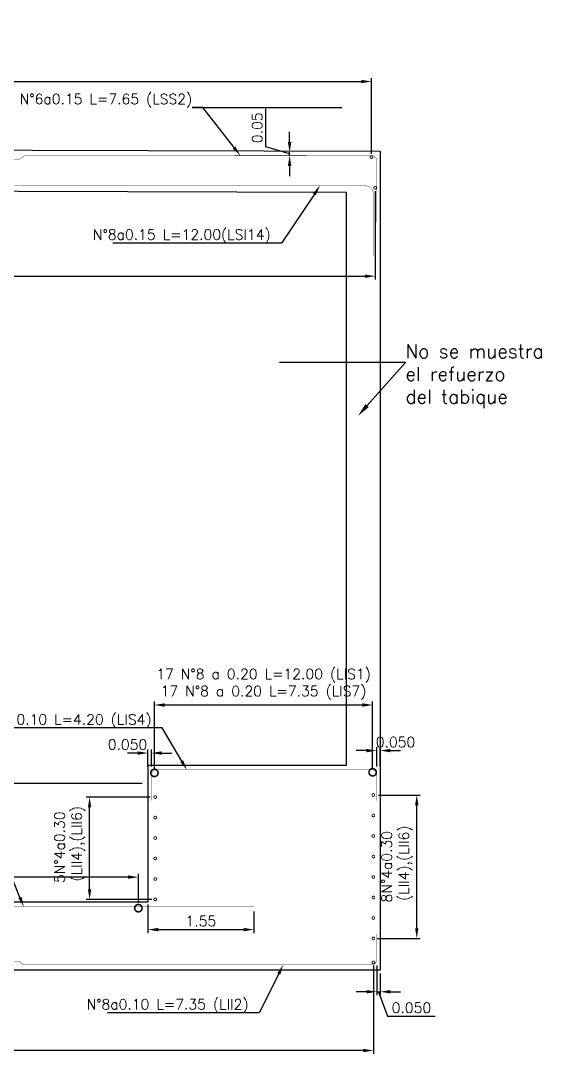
# Model space of a CAD drawing. Header units: metres. Extents: x 1080594 to 1081411, y 976871 to 977162.
# Drawn here: x 1081069.48 to 1081077.1, y 977090.75 to 977106.01 of the extents above; entities that cross this region are included whole.
import ezdxf
from ezdxf import colors
from ezdxf.entities.mleader import LeaderData, LeaderLine
from ezdxf.math import Vec2, Vec3

# ---------------------------------------------------------------- set-up
doc = ezdxf.new("R2010")
doc.units = ezdxf.units.M
doc.header["$LTSCALE"] = 25.4
doc.linetypes.add('DASHDOT', pattern=[1, 0.5, -0.25, 0, -0.25])
for name, color, linetype in [('CONTRAPESO', 3, 'Continuous'), ('DIMCONTRAPESO', 1, 'Continuous'), ('EJE-D', 11, 'DASHDOT'), ('REF', 6, 'Continuous')]:
    doc.layers.add(name, color=color, linetype=linetype)
doc.layers.add('COTA', color=1, linetype='Continuous', lineweight=30)
doc.layers.add('COTACIM', color=20, linetype='Continuous', lineweight=5)
doc.styles.add('romans', font='romans.shx')
doc.dimstyles.new('Copy 75', dxfattribs={"dimtxt": 0.15, "dimasz": 0.15, "dimexe": 0.05, "dimexo": 0.05, "dimgap": 0.05, "dimtad": 1, "dimzin": 0, "dimdsep": 46, "dimtxsty": 'romans', "dimcen": 0.002, "dimclrd": 1, "dimclre": 1, "dimclrt": 3, "dimadec": 4, "dimazin": 0, "dimtfac": 1, "dimtofl": 0, "dimtmove": 1, "dimatfit": 3, "dimfxl": 1, "dimtolj": 1, "dimtzin": 0, "dimarcsym": 1})

# ---------------------------------------------------------------- blocks, each defined once
blk = doc.blocks.new('*D553')
at = {"layer": 'COTA', "color": 1, "lineweight": -2, "transparency": 16777216}
for p, q in [((1081057.819485011, 977103.5188537508), (1081057.819485011, 977102.2229487308)), ((1081074.673688892, 977103.5188537508), (1081074.673688892, 977102.2229487308)), ((1081057.969485011, 977102.2729487309), (1081074.523688892, 977102.2729487309))]:
    blk.add_line(p, q, dxfattribs=at)
at = {"layer": 'COTA', "color": 1, "transparency": 16777216}
for points in [[(1081057.969485011, 977102.2979487309), (1081057.969485011, 977102.2479487308), (1081057.819485011, 977102.2729487309)], [(1081074.523688892, 977102.2979487309), (1081074.523688892, 977102.2479487308), (1081074.673688892, 977102.2729487309)]]:
    blk.add_solid(points, dxfattribs=at)
at = {"layer": 'Defpoints', "color": 0, "transparency": 16777216}
for p in [(1081057.819485011, 977103.5688537508), (1081074.673688892, 977103.5688537508), (1081074.673688892, 977102.2729487309)]:
    blk.add_point(p, dxfattribs=at)
at = {"layer": 'COTA', "color": 3, "transparency": 16777216, "insert": (1081066.246586951, 977102.2325061305), "char_height": 0.15, "attachment_point": 5, "style": 'romans'}
blk.add_mtext('\\A1; N°8 a 0.15 L=12.00 (LSI14)\\P N°8 a 0.15 L=8.25 (LSI15)', dxfattribs=at)
blk = doc.blocks.new('*D554')
at = {"layer": 'COTA', "color": 1, "lineweight": -2, "transparency": 16777216}
for p, q in [((1081057.819485011, 977104.0675122284), (1081057.819485011, 977105.1744543874)), ((1081074.619390535, 977104.0675122284), (1081074.619390535, 977105.1744543874)), ((1081057.969485011, 977105.1244543873), (1081074.469390535, 977105.1244543873))]:
    blk.add_line(p, q, dxfattribs=at)
at = {"layer": 'COTA', "color": 1, "transparency": 16777216}
for points in [[(1081057.969485011, 977105.1494543874), (1081057.969485011, 977105.0994543873), (1081057.819485011, 977105.1244543873)], [(1081074.469390535, 977105.1494543874), (1081074.469390535, 977105.0994543873), (1081074.619390535, 977105.1244543873)]]:
    blk.add_solid(points, dxfattribs=at)
at = {"layer": 'Defpoints', "color": 0, "transparency": 16777216}
for p in [(1081074.619390535, 977105.1244543873), (1081057.819485011, 977104.0175122283), (1081074.619390535, 977104.0175122283)]:
    blk.add_point(p, dxfattribs=at)
at = {"layer": 'COTA', "color": 3, "transparency": 16777216, "insert": (1081066.219437773, 977105.2887401016), "char_height": 0.15, "attachment_point": 5, "style": 'romans'}
blk.add_mtext('\\A1;114 N°6 a 0.15 L=8.00 (LSS9)', dxfattribs=at)
blk = doc.blocks.new('*D555')
at = {"layer": 'Defpoints', "color": 0, "transparency": 16777216}
for p in [(1081073.420476671, 977104.0884469848), (1081073.420476671, 977104.0884469848), (1081073.420476671, 977104.0383043715)]:
    blk.add_point(p, dxfattribs=at)
at = {"layer": 'DIMCONTRAPESO', "color": 1, "lineweight": -2, "transparency": 16777216}
for p, q in [((1081073.070476671, 977104.1683756781), (1081073.070476671, 977104.7255185352)), ((1081073.420476671, 977104.2384469848), (1081073.420476671, 977104.3884469848)), ((1081073.420476671, 977104.0633756781), (1081073.070476671, 977104.1683756781)), ((1081073.420476671, 977104.0383043715), (1081073.420476671, 977104.0884469848)), ((1081073.420476671, 977103.8883043715), (1081073.420476671, 977103.7383043715))]:
    blk.add_line(p, q, dxfattribs=at)
at = {"layer": 'DIMCONTRAPESO', "color": 1, "transparency": 16777216}
for points in [[(1081073.395476671, 977104.2384469848), (1081073.445476671, 977104.2384469848), (1081073.420476671, 977104.0884469848)], [(1081073.395476671, 977103.8883043715), (1081073.445476671, 977103.8883043715), (1081073.420476671, 977104.0383043715)]]:
    blk.add_solid(points, dxfattribs=at)
at = {"layer": 'DIMCONTRAPESO', "color": 3, "transparency": 16777216, "insert": (1081072.945476671, 977104.4469471069), "char_height": 0.15, "attachment_point": 5, "rotation": 90, "style": 'romans'}
blk.add_mtext('\\A1;0.05', dxfattribs=at)
blk = doc.blocks.new('*U527')
at = {"layer": 'REF', "ltscale": 0.1, "const_width": 0.04}
blk.add_lwpolyline([(-0.00634999992325902, 0, 1), (0.00634999992325902, 0, 1)], format="xyb", close=True, dxfattribs=at)
blk = doc.blocks.new('*U528')
at = {"layer": 'DIMCONTRAPESO', "color": 0, "linetype": 'ByBlock', "lineweight": -2, "transparency": 16777216}
for p in [(1.285879139104721e-16, 2.1), (16.8, 2.1), (1.102182119232618e-16, 1.8), (16.8, 1.8), (9.184850993605148e-17, 1.5), (16.8, 1.5), (7.347880794884119e-17, 1.2), (16.8, 1.2), (5.510910596163089e-17, 0.8999999999999999), (16.8, 0.8999999999999999), (3.673940397442059e-17, 0.6), (16.8, 0.6), (1.83697019872103e-17, 0.3), (16.8, 0.3), (0, 0), (16.8, 0)]:
    blk.add_blockref('*U527', p, dxfattribs=at)
blk = doc.blocks.new('*D545')
at = {"layer": 'Defpoints', "color": 0, "transparency": 16777216}
for p in [(1081074.671586951, 977094.6724243994), (1081075.282442586, 977094.6724243994), (1081074.646586951, 977092.5724243994)]:
    blk.add_point(p, dxfattribs=at)
at = {"layer": 'DIMCONTRAPESO', "color": 1, "lineweight": -2, "transparency": 16777216}
for p, q in [((1081074.721586951, 977094.6724243994), (1081075.332442586, 977094.6724243994)), ((1081075.282442586, 977092.7224243995), (1081075.282442586, 977094.5224243994)), ((1081074.696586951, 977092.5724243994), (1081075.332442586, 977092.5724243994))]:
    blk.add_line(p, q, dxfattribs=at)
at = {"layer": 'DIMCONTRAPESO', "color": 1, "transparency": 16777216}
for points in [[(1081075.257442586, 977094.5224243994), (1081075.307442585, 977094.5224243994), (1081075.282442586, 977094.6724243994)], [(1081075.257442586, 977092.7224243995), (1081075.307442585, 977092.7224243995), (1081075.282442586, 977092.5724243994)]]:
    blk.add_solid(points, dxfattribs=at)
at = {"layer": 'DIMCONTRAPESO', "color": 3, "transparency": 16777216, "insert": (1081074.993156871, 977093.6224243994), "char_height": 0.15, "attachment_point": 5, "rotation": 90, "style": 'romans'}
blk.add_mtext('\\A1;8N°4a0.30\\P (LII4),(LII6)', dxfattribs=at)
blk = doc.blocks.new('*D547')
at = {"layer": 'COTA', "color": 1, "lineweight": -2, "transparency": 16777216}
for p, q in [((1081057.856594295, 977092.1781258069), (1081057.856594295, 977090.8802639022)), ((1081074.648331146, 977092.1781256582), (1081074.648331146, 977090.8802639022)), ((1081074.498331146, 977090.9302639023), (1081058.006594295, 977090.9302639023))]:
    blk.add_line(p, q, dxfattribs=at)
at = {"layer": 'COTA', "color": 1, "transparency": 16777216}
for points in [[(1081058.006594295, 977090.9552639023), (1081058.006594295, 977090.9052639023), (1081057.856594295, 977090.9302639023)], [(1081074.498331146, 977090.9552639023), (1081074.498331146, 977090.9052639023), (1081074.648331146, 977090.9302639023)]]:
    blk.add_solid(points, dxfattribs=at)
at = {"layer": 'Defpoints', "color": 0, "transparency": 16777216}
for p in [(1081057.856594295, 977092.2281258069), (1081074.648331146, 977092.2281256582), (1081057.856594295, 977090.9302639023)]:
    blk.add_point(p, dxfattribs=at)
at = {"layer": 'COTA', "color": 3, "transparency": 16777216, "insert": (1081066.25246272, 977091.0945496166), "char_height": 0.15, "attachment_point": 5, "style": 'romans'}
blk.add_mtext('\\A1;169 N°8a0.10 (LI1),(LI3)', dxfattribs=at)
blk = doc.blocks.new('*D549')
at = {"layer": 'Defpoints', "color": 0, "transparency": 16777216}
for p in [(1081074.696493615, 977092.2265320155), (1081074.746493615, 977092.108439288), (1081074.746493615, 977091.7917147544)]:
    blk.add_point(p, dxfattribs=at)
at = {"layer": 'EJE-D', "color": 1, "lineweight": -2, "transparency": 16777216}
for p, q in [((1081074.696493615, 977092.1765320154), (1081074.696493615, 977091.7417147544)), ((1081074.746493615, 977092.0584392879), (1081074.746493615, 977091.7417147544)), ((1081074.546493615, 977091.7917147544), (1081074.396493615, 977091.7917147544)), ((1081074.696493615, 977091.7917147544), (1081074.746493615, 977091.7917147544)), ((1081074.721493615, 977091.7917147544), (1081074.853847678, 977091.4318137538)), ((1081074.896493615, 977091.7917147544), (1081075.046493615, 977091.7917147544)), ((1081074.853847678, 977091.4318137538), (1081075.553847678, 977091.4318137538))]:
    blk.add_line(p, q, dxfattribs=at)
at = {"layer": 'EJE-D', "color": 1, "transparency": 16777216}
for points in [[(1081074.546493615, 977091.8167147544), (1081074.546493615, 977091.7667147544), (1081074.696493615, 977091.7917147544)], [(1081074.896493615, 977091.8167147544), (1081074.896493615, 977091.7667147544), (1081074.746493615, 977091.7917147544)]]:
    blk.add_solid(points, dxfattribs=at)
at = {"layer": 'EJE-D', "color": 3, "transparency": 16777216, "insert": (1081075.203847678, 977091.5568137538), "char_height": 0.15, "attachment_point": 5, "style": 'romans'}
blk.add_mtext('\\A1;0.050', dxfattribs=at)
blk = doc.blocks.new('*D544')
at = {"layer": 'Defpoints', "color": 0, "transparency": 16777216}
for p in [(1081071.345702622, 977093.1183523047), (1081072.895482377, 977093.0186868077), (1081072.895482377, 977092.7019861124)]:
    blk.add_point(p, dxfattribs=at)
at = {"layer": 'EJE-D', "color": 1, "lineweight": -2, "transparency": 16777216}
for p, q in [((1081071.345702622, 977093.0683523046), (1081071.345702622, 977092.6519861124)), ((1081072.895482377, 977092.9686868077), (1081072.895482377, 977092.6519861124)), ((1081071.495702622, 977092.7019861124), (1081072.745482377, 977092.7019861124))]:
    blk.add_line(p, q, dxfattribs=at)
at = {"layer": 'EJE-D', "color": 1, "transparency": 16777216}
for points in [[(1081071.495702622, 977092.7269861124), (1081071.495702622, 977092.6769861124), (1081071.345702622, 977092.7019861124)], [(1081072.745482377, 977092.7269861124), (1081072.745482377, 977092.6769861124), (1081072.895482377, 977092.7019861124)]]:
    blk.add_solid(points, dxfattribs=at)
at = {"layer": 'EJE-D', "color": 3, "transparency": 16777216, "insert": (1081072.1205925, 977092.8269861124), "char_height": 0.15, "attachment_point": 5, "style": 'romans'}
blk.add_mtext('\\A1;1.55', dxfattribs=at)
blk = doc.blocks.new('*D534')
at = {"layer": 'Defpoints', "color": 0, "transparency": 16777216}
for p in [(1081061.239161819, 977093.4709800594), (1081061.239161819, 977093.0158585578), (1081071.205689393, 977093.0462003871)]:
    blk.add_point(p, dxfattribs=at)
at = {"layer": 'EJE-D', "color": 1, "lineweight": -2, "transparency": 16777216}
for p, q in [((1081061.239161819, 977093.0658585578), (1081061.239161819, 977093.5209800594)), ((1081071.055689393, 977093.4709800594), (1081061.389161819, 977093.4709800594)), ((1081071.205689393, 977093.0962003871), (1081071.205689393, 977093.5209800594))]:
    blk.add_line(p, q, dxfattribs=at)
at = {"layer": 'EJE-D', "color": 1, "transparency": 16777216}
for points in [[(1081061.389161819, 977093.4959800594), (1081061.389161819, 977093.4459800593), (1081061.239161819, 977093.4709800594)], [(1081071.055689393, 977093.4959800594), (1081071.055689393, 977093.4459800593), (1081071.205689393, 977093.4709800594)]]:
    blk.add_solid(points, dxfattribs=at)
at = {"layer": 'EJE-D', "color": 3, "transparency": 16777216, "insert": (1081066.222425606, 977093.6352657736), "char_height": 0.15, "attachment_point": 5, "style": 'romans'}
blk.add_mtext('\\A1;102 N°8 a 0.10 L=6.50 (LIS6)', dxfattribs=at)
blk = doc.blocks.new('*D535')
at = {"layer": 'COTA', "color": 1, "lineweight": -2, "transparency": 16777216}
for p, q in [((1081071.195702514, 977095.2876997977), (1081071.045702514, 977095.2876997977)), ((1081071.345702514, 977095.0897782354), (1081071.345702514, 977095.3376997977)), ((1081071.395854887, 977095.089771099), (1081071.395854887, 977095.3376997977)), ((1081071.545854887, 977095.2876997977), (1081071.695854887, 977095.2876997977))]:
    blk.add_line(p, q, dxfattribs=at)
at = {"layer": 'COTA', "color": 1, "transparency": 16777216}
for points in [[(1081071.195702514, 977095.3126997977), (1081071.195702514, 977095.2626997976), (1081071.345702514, 977095.2876997977)], [(1081071.545854887, 977095.3126997977), (1081071.545854887, 977095.2626997976), (1081071.395854887, 977095.2876997977)]]:
    blk.add_solid(points, dxfattribs=at)
at = {"layer": 'Defpoints', "color": 0, "transparency": 16777216}
for p in [(1081071.345702514, 977095.2876997977), (1081071.345702514, 977095.0397782354), (1081071.395854887, 977095.039771099)]:
    blk.add_point(p, dxfattribs=at)
at = {"layer": 'COTA', "color": 3, "transparency": 16777216, "insert": (1081071.045702514, 977095.4126997977), "char_height": 0.15, "attachment_point": 5, "style": 'romans'}
blk.add_mtext('\\A1;0.050', dxfattribs=at)
blk = doc.blocks.new('*D536')
at = {"layer": 'COTA', "color": 1, "lineweight": -2, "transparency": 16777216}
for p, q in [((1081074.545972932, 977095.3239035301), (1081074.395972932, 977095.3239035301)), ((1081074.695972932, 977095.0923871004), (1081074.695972932, 977095.3739035302)), ((1081074.746125305, 977095.0923799641), (1081074.746125305, 977095.3739035302)), ((1081074.896125305, 977095.3239035301), (1081075.046125305, 977095.3239035301))]:
    blk.add_line(p, q, dxfattribs=at)
at = {"layer": 'COTA', "color": 1, "transparency": 16777216}
for points in [[(1081074.545972932, 977095.3489035302), (1081074.545972932, 977095.2989035301), (1081074.695972932, 977095.3239035301)], [(1081074.896125305, 977095.3489035302), (1081074.896125305, 977095.2989035301), (1081074.746125305, 977095.3239035301)]]:
    blk.add_solid(points, dxfattribs=at)
at = {"layer": 'Defpoints', "color": 0, "transparency": 16777216}
for p in [(1081074.695972932, 977095.3239035301), (1081074.695972932, 977095.0423871004), (1081074.746125305, 977095.042379964)]:
    blk.add_point(p, dxfattribs=at)
at = {"layer": 'COTA', "color": 3, "transparency": 16777216, "insert": (1081074.971125305, 977095.4489035301), "char_height": 0.15, "attachment_point": 5, "style": 'romans'}
blk.add_mtext('\\A1;0.050', dxfattribs=at)
blk = doc.blocks.new('*D537')
at = {"layer": 'Defpoints', "color": 0, "transparency": 16777216}
for p in [(1081074.635712776, 977095.9919918318), (1081071.440413147, 977094.9974341147), (1081074.635712776, 977095.0062754144)]:
    blk.add_point(p, dxfattribs=at)
at = {"layer": 'DIMCONTRAPESO', "color": 1, "lineweight": -2, "transparency": 16777216}
for p, q in [((1081071.440413147, 977095.0474341147), (1081071.440413147, 977096.0419918319)), ((1081074.635712776, 977095.0562754144), (1081074.635712776, 977096.0419918319)), ((1081071.590413147, 977095.9919918318), (1081074.485712776, 977095.9919918318))]:
    blk.add_line(p, q, dxfattribs=at)
at = {"layer": 'DIMCONTRAPESO', "color": 1, "transparency": 16777216}
for points in [[(1081071.590413147, 977096.0169918318), (1081071.590413147, 977095.9669918318), (1081071.440413147, 977095.9919918318)], [(1081074.485712776, 977096.0169918318), (1081074.485712776, 977095.9669918318), (1081074.635712776, 977095.9919918318)]]:
    blk.add_solid(points, dxfattribs=at)
at = {"layer": 'DIMCONTRAPESO', "color": 3, "transparency": 16777216, "insert": (1081073.038062962, 977096.2955632603), "char_height": 0.15, "attachment_point": 5, "style": 'romans'}
blk.add_mtext('\\A1;17 N°8 a 0.20 L=12.00 (LIS1)\\P17 N°8 a 0.20 L=7.35 (LIS7) ', dxfattribs=at)
blk = doc.blocks.new('*U529')
at = {"layer": 'REF', "ltscale": 0.1, "const_width": 0.04}
blk.add_lwpolyline([(-0.00634999992325902, 0, 1), (0.00634999992325902, 0, 1)], format="xyb", close=True, dxfattribs=at)
blk = doc.blocks.new('*U530')
at = {"layer": 'COTA', "color": 0, "linetype": 'ByBlock', "lineweight": -2, "transparency": 16777216}
for p in [(9.184850993605148e-17, 1.5), (7.347880794884119e-17, 1.2), (5.510910596163089e-17, 0.8999999999999999), (3.673940397442059e-17, 0.6), (1.83697019872103e-17, 0.3), (0, 0)]:
    blk.add_blockref('*U529', p, dxfattribs=at)
blk = doc.blocks.new('*D538')
at = {"layer": 'Defpoints', "color": 0, "transparency": 16777216}
for p in [(1081070.491029862, 977094.6433231351), (1081071.427792283, 977094.6433231351), (1081071.452792283, 977093.1433231351)]:
    blk.add_point(p, dxfattribs=at)
at = {"layer": 'DIMCONTRAPESO', "color": 1, "lineweight": -2, "transparency": 16777216}
for p, q in [((1081071.377792283, 977094.6433231351), (1081070.441029862, 977094.6433231351)), ((1081070.491029862, 977093.2933231351), (1081070.491029862, 977094.4933231351)), ((1081071.402792283, 977093.1433231351), (1081070.441029862, 977093.1433231351))]:
    blk.add_line(p, q, dxfattribs=at)
at = {"layer": 'DIMCONTRAPESO', "color": 1, "transparency": 16777216}
for points in [[(1081070.466029862, 977094.4933231351), (1081070.516029862, 977094.4933231351), (1081070.491029862, 977094.6433231351)], [(1081070.466029862, 977093.2933231351), (1081070.516029862, 977093.2933231351), (1081070.491029862, 977093.1433231351)]]:
    blk.add_solid(points, dxfattribs=at)
at = {"layer": 'DIMCONTRAPESO', "color": 3, "transparency": 16777216, "insert": (1081070.201744148, 977093.9078747234), "char_height": 0.15, "attachment_point": 5, "rotation": 90, "style": 'romans'}
blk.add_mtext('\\A1;5N°4a0.30\\P (LII4),(LII6)', dxfattribs=at)

msp = doc.modelspace()

# ---------------------------------------------------------------- linework, layer by layer
at = {"layer": 'CONTRAPESO'}
for points in [[(1081057.746960854, 977104.1534469848), (1081074.746306376, 977104.1034469848), (1081074.746493615, 977092.108439288), (1081057.746680288, 977092.108439288)], [(1081061.147471281, 977093.1040516549), (1081061.147471389, 977095.1041386382), (1081058.247047541, 977095.1042203272), (1081058.246581026, 977103.5519748616), (1081074.248038366, 977103.5049099401), (1081074.248049024, 977095.1041420667), (1081071.344893524, 977095.1041386382), (1081071.345702739, 977093.1041360443)]]:
    msp.add_lwpolyline(points, close=True, dxfattribs=at)
at = {"layer": 'REF', "ltscale": 0.1}
for points, const_width in [([(1081068.518604968, 977103.9880103376), (1081069.465659366, 977103.9882552898), (1081069.536552274, 977104.0381618518), (1081074.620485216, 977104.0387237172, -0.4142459326762039), (1081074.696493615, 977103.9627237177), (1081074.696493615, 977103.0617440578)], 0.005), ([(1081074.650775589, 977102.5725826113), (1081074.650805327, 977103.4688993752, 0.4142345930859218), (1081074.520795993, 977103.5988993748), (1081063.346540232, 977103.5980937482)], 0.005), ([(1081074.696542976, 977094.592964374), (1081074.69653802, 977094.966964374, 0.414213562373095), (1081074.620537013, 977095.0429633668), (1081071.471695402, 977095.0398944058, 0.4141860566526949), (1081071.395702539, 977094.9638944061), (1081071.395702539, 977094.5898872694)], 0.004999999999999999), ([(1081067.910161014, 977092.2361165131), (1081069.453940774, 977092.2364577553), (1081069.524844712, 977092.186566865), (1081074.621035542, 977092.1871272388, 0.4141813563918298), (1081074.697027185, 977092.2631272384), (1081074.697027185, 977092.6371355947)], 0.004999999999999999)]:
    msp.add_lwpolyline(points, format="xyb", dxfattribs=dict(at, const_width=const_width))
for points, const_width in [([(1081074.625740535, 977104.0175122283, -1), (1081074.613040535, 977104.0175122283, -1)], 0.04), ([(1081074.680038892, 977103.5688537508, -1), (1081074.667338892, 977103.5688537508, -1)], 0.04), ([(1081071.451690799, 977094.9975502852, -1), (1081071.4288308, 977094.9975502852, -1)], 0.108), ([(1081074.647511086, 977095.0063915848, -1), (1081074.624651086, 977095.0063915848, -1)], 0.108), ([(1081071.217257114, 977093.0158585579, -1), (1081071.194397114, 977093.0158585579, -1)], 0.108), ([(1081074.654724593, 977092.221775807, -1), (1081074.642024593, 977092.221775807, -1)], 0.04)]:
    msp.add_lwpolyline(points, format="xyb", close=True, dxfattribs=dict(at, const_width=const_width))
at = {"layer": 'REF', "ltscale": 0.1, "const_width": 0.004999999999999999}
msp.add_lwpolyline([(1081065.471697071, 977093.0828276702), (1081067.021476832, 977093.0831689123), (1081067.09238077, 977093.033278022), (1081072.899073969, 977093.034673087)], dxfattribs=at)

# ---------------------------------------------------------------- block references
at = {"layer": 'COTA', "color": 2, "xscale": -1}
msp.add_blockref('*U530', (1081071.452792283, 977093.1433231351), dxfattribs=at)
at = {"layer": 'DIMCONTRAPESO', "color": 2, "xscale": -1}
msp.add_blockref('*U528', (1081074.646586951, 977092.5724243994), dxfattribs=at)

# ---------------------------------------------------------------- dimensions: what is measured, and where the dimension line sits
at = {"layer": 'COTA'}
for base, p1, p2, angle, text, picture, middle in [((1081074.619390535, 977105.1244543873), (1081057.819485011, 977104.0175122283), (1081074.619390535, 977104.0175122283), 7.016709298534877e-15, '114 N°6 a 0.15 L=8.00 (LSS9)', '*D554', (1081066.219437773, 977105.2887401016)), ((1081057.856594295, 977090.9302639023), (1081074.648331146, 977092.2281256582), (1081057.856594295, 977092.2281258069), 180, '169 N°8a0.10 (LI1),(LI3)', '*D547', (1081066.25246272, 977091.0945496166))]:
    dim = msp.add_linear_dim(base=base, p1=p1, p2=p2, angle=angle, text=text, dimstyle='Copy 75', dxfattribs=at)
    dim.commit()
    dim.dimension.update_dxf_attribs({"geometry": picture, "text_midpoint": middle})
dim = msp.add_linear_dim(base=(1081074.673688892, 977102.2729487309), p1=(1081057.819485011, 977103.5688537508), p2=(1081074.673688892, 977103.5688537508), angle=7.016709298534877e-15, text=' N°8 a 0.15 L=12.00 (LSI14)\\P N°8 a 0.15 L=8.25 (LSI15)', dimstyle='Copy 75', dxfattribs=at)
dim.commit()
dim.dimension.update_dxf_attribs({"geometry": '*D553', "text_midpoint": (1081066.246586951, 977101.928934702), "dimtype": 160})
at = {"layer": 'COTA', "color": 2}
for base, p1, p2, picture, middle in [((1081071.345702514, 977095.2876997977), (1081071.395854887, 977095.039771099), (1081071.345702514, 977095.0397782354), '*D535', (1081071.045702514, 977095.2876997977)), ((1081074.695972932, 977095.3239035301), (1081074.746125305, 977095.042379964), (1081074.695972932, 977095.0423871004), '*D536', (1081074.971125305, 977095.3239035301))]:
    dim = msp.add_linear_dim(base=base, p1=p1, p2=p2, angle=180, dimstyle='Copy 75', override={"dimdec": 3}, dxfattribs=at)
    dim.commit()
    dim.dimension.update_dxf_attribs({"geometry": picture, "text_midpoint": middle, "dimtype": 160})
at = {"layer": 'DIMCONTRAPESO'}
dim = msp.add_linear_dim(base=(1081073.420476671, 977104.0884469848), p1=(1081073.420476671, 977104.0383043715), p2=(1081073.420476671, 977104.0884469848), angle=90, dimstyle='Copy 75', dxfattribs=at)
dim.commit()
dim.dimension.update_dxf_attribs({"geometry": '*D555', "text_midpoint": (1081072.945476671, 977104.2183756783)})
at = {"layer": 'DIMCONTRAPESO', "color": 2}
dim = msp.add_linear_dim(base=(1081074.635712776, 977095.9919918318), p1=(1081071.440413147, 977094.9974341147), p2=(1081074.635712776, 977095.0062754144), angle=180, text='17 N°8 a 0.20 L=12.00 (LIS1)\\P17 N°8 a 0.20 L=7.35 (LIS7) ', dimstyle='Copy 75', dxfattribs=at)
dim.commit()
dim.dimension.update_dxf_attribs({"geometry": '*D537', "text_midpoint": (1081073.038062962, 977095.9919918318), "dimtype": 160})
at = {"layer": 'DIMCONTRAPESO'}
for base, p1, p2, text, picture, middle in [((1081070.491029862, 977094.6433231351), (1081071.452792283, 977093.1433231351), (1081071.427792283, 977094.6433231351), '5N°4a0.30\\P (LII4),(LII6)', '*D538', (1081070.491029862, 977093.9078747234)), ((1081075.282442586, 977094.6724243994), (1081074.646586951, 977092.5724243994), (1081074.671586951, 977094.6724243994), '8N°4a0.30\\P (LII4),(LII6)', '*D545', (1081075.282442586, 977093.6224243994))]:
    dim = msp.add_linear_dim(base=base, p1=p1, p2=p2, angle=90, text=text, dimstyle='Copy 75', dxfattribs=at)
    dim.commit()
    dim.dimension.update_dxf_attribs({"geometry": picture, "text_midpoint": middle, "dimtype": 160})
at = {"layer": 'EJE-D', "color": 2}
dim = msp.add_linear_dim(base=(1081061.239161819, 977093.4709800594), p1=(1081071.205689393, 977093.0462003871), p2=(1081061.239161819, 977093.0158585578), angle=180, text='102 N°8 a 0.10 L=6.50 (LIS6)', dimstyle='Copy 75', dxfattribs=at)
dim.commit()
dim.dimension.update_dxf_attribs({"geometry": '*D534', "text_midpoint": (1081066.222425606, 977093.6352657736)})
dim = msp.add_linear_dim(base=(1081072.895482377, 977092.7019861124), p1=(1081071.345702622, 977093.1183523047), p2=(1081072.895482377, 977093.0186868077), angle=180, dimstyle='Copy 75', dxfattribs=at)
dim.commit()
dim.dimension.update_dxf_attribs({"geometry": '*D544', "text_midpoint": (1081072.1205925, 977092.8269861124)})
dim = msp.add_linear_dim(base=(1081074.746493615, 977091.7917147544), p1=(1081074.696493615, 977092.2265320155), p2=(1081074.746493615, 977092.108439288), angle=180, dimstyle='Copy 75', override={"dimdec": 3}, dxfattribs=at)
dim.commit()
dim.dimension.update_dxf_attribs({"geometry": '*D549', "text_midpoint": (1081074.903847678, 977091.4318137538), "dimtype": 160})

# ---------------------------------------------------------------- leaders
at = {"layer": 'COTACIM'}
ml = msp.add_multileader_mtext('Standard', dxfattribs=at)
ml.set_content('N°6a0.15 L=7.65{\\A1; (LSS2)}', color=3, style='romans')
ml.set_leader_properties(color=256)
ml.build(insert=Vec2(0, 0))
ml.multileader.update_dxf_attribs({"text_left_attachment_type": 6, "text_right_attachment_type": 6, "dogleg_length": 0.1560199508385566, "arrow_head_size": 0.15})
ctx = ml.context
ctx.base_point, ctx.char_height, ctx.arrow_head_size, ctx.landing_gap_size, ctx.plane_origin = Vec3(1081069.193861834, 977104.7433760366), 0.15, 0.15, 0, Vec3(1081072.920457118, 977103.7124363887)
ctx.left_attachment, ctx.right_attachment, ctx.text_align_type = 6, 6, 2
notes = []
notes.append((ctx, [(0, (1, 1, 0), (1081072.149881785, 977104.7433760366), (-1, 0), 0.1560199508385566, [(0, [(1081072.698959477, 977104.0385101355)], 0, [])])]))
ctx.mtext.insert, ctx.mtext.alignment, ctx.mtext.flow_direction = Vec3(1081071.993861835, 977104.9433760366), 3, 5
ml = msp.add_multileader_mtext('Standard', dxfattribs=at)
ml.set_content('N°8a0.15 L=12.00(LSI14)', color=3, style='romans')
ml.set_leader_properties(color=256)
ml.build(insert=Vec2(0, 0))
ml.multileader.update_dxf_attribs({"text_left_attachment_type": 6, "text_right_attachment_type": 6, "dogleg_length": 0.1560199508385566, "arrow_head_size": 0.15})
ctx = ml.context
ctx.base_point, ctx.char_height, ctx.arrow_head_size, ctx.landing_gap_size, ctx.plane_origin = Vec3(1081070.293290563, 977102.7571887644), 0.15, 0.15, 0, Vec3(1081073.866217636, 977098.1183527214)
ctx.left_attachment, ctx.right_attachment, ctx.text_align_type = 6, 6, 2
notes.append((ctx, [(0, (1, 1, 0), (1081073.299310514, 977102.7571887644), (-1, 0), 0.1560199508385566, [(0, [(1081073.866213199, 977103.5988521816)], 0, [])])]))
ctx.mtext.insert, ctx.mtext.width, ctx.mtext.alignment, ctx.mtext.flow_direction = Vec3(1081073.143290563, 977102.9571887644), 3.129222435643896, 3, 5
ml = msp.add_multileader_mtext('Standard', dxfattribs=at)
ml.set_content('No se muestra\\Pel refuerzo\\Pdel tabique', color=3, style='romans')
ml.set_leader_properties(color=1)
ml.build(insert=Vec2(0, 0))
ml.multileader.update_dxf_attribs({"text_left_attachment_type": 6, "text_right_attachment_type": 6, "dogleg_length": 0, "arrow_head_size": 0.2})
ctx = ml.context
ctx.base_point, ctx.char_height, ctx.arrow_head_size, ctx.landing_gap_size, ctx.plane_origin = Vec3(1081075.115284021, 977101.0079631292), 0.2, 0.2, 0, Vec3(1081074.42182971, 977099.8588230972)
ctx.left_attachment, ctx.right_attachment = 6, 6
notes.append((ctx, [(0, (1, 1, 0), (1081075.115284021, 977101.0079631292), (1, 0), 0, [(0, [(1081074.42182971, 977100.2274731526)], 0, [])])]))
ctx.mtext.insert, ctx.mtext.flow_direction = Vec3(1081075.115284021, 977101.2746297959), 5
ml = msp.add_multileader_mtext('Standard', dxfattribs=at)
ml.set_content('\\A1;84 N°8 a 0.10 L=4.20 (LIS4)', color=3, style='romans')
ml.set_leader_properties(color=256)
ml.build(insert=Vec2(0, 0))
ml.multileader.update_dxf_attribs({"text_left_attachment_type": 6, "text_right_attachment_type": 6, "dogleg_length": 0.1560199508385566, "arrow_head_size": 0.15})
ctx = ml.context
ctx.base_point, ctx.char_height, ctx.arrow_head_size, ctx.landing_gap_size, ctx.plane_origin = Vec3(1081067.941858355, 977095.6551352434), 0.15, 0.15, 0, Vec3(1081071.678388063, 977092.8542588601)
ctx.left_attachment, ctx.right_attachment, ctx.text_align_type = 6, 6, 2
notes.append((ctx, [(0, (1, 1, 0), (1081071.555021163, 977095.6551352434), (-1, 0), 0.1560199508385566, [(0, [(1081071.916237484, 977095.0403987935)], 0, [])])]))
ctx.mtext.insert, ctx.mtext.width, ctx.mtext.alignment, ctx.mtext.flow_direction = Vec3(1081071.399001212, 977095.8551352434), 4.25235982122831, 3, 5
ml = msp.add_multileader_mtext('Standard', dxfattribs=at)
ml.set_content('\\A1;102 N°8 a 0.10 L=7.45 (LIS5)', color=3, style='romans')
ml.set_leader_properties(color=256)
ml.build(insert=Vec2(0, 0))
ml.multileader.update_dxf_attribs({"text_left_attachment_type": 6, "text_right_attachment_type": 6, "dogleg_length": 0.1560199508385566, "arrow_head_size": 0.15})
ctx = ml.context
ctx.base_point, ctx.char_height, ctx.arrow_head_size, ctx.landing_gap_size, ctx.plane_origin = Vec3(1081065.067245865, 977094.8461572321), 0.15, 0.15, 0, Vec3(1081064.314079926, 977094.3049003371)
ctx.left_attachment, ctx.right_attachment, ctx.text_align_type = 6, 6, 2
notes.append((ctx, [(1, (1, 1, 0), (1081068.801837244, 977094.8461572321), (-1, 0), 0.1560199508385566, [(0, [(1081069.527684481, 977093.0338631066)], 0, [])])]))
ctx.mtext.insert, ctx.mtext.width, ctx.mtext.alignment, ctx.mtext.flow_direction = Vec3(1081068.645817294, 977095.046157232), 4.25235982122831, 3, 5
ml = msp.add_multileader_mtext('Standard', dxfattribs=at)
ml.set_content('N°8a0.10 L=7.35 {\\A1;(LII2)}', color=3, style='romans')
ml.set_leader_properties(color=256)
ml.build(insert=Vec2(0, 0))
ml.multileader.update_dxf_attribs({"text_left_attachment_type": 6, "text_right_attachment_type": 6, "dogleg_length": 0.1560199508385566, "arrow_head_size": 0.15})
ctx = ml.context
ctx.base_point, ctx.char_height, ctx.arrow_head_size, ctx.landing_gap_size, ctx.plane_origin = Vec3(1081070.190557644, 977091.4817657303), 0.15, 0.15, 0, Vec3(1081073.624355495, 977090.0363338317)
ctx.left_attachment, ctx.right_attachment, ctx.text_align_type = 6, 6, 2
notes.append((ctx, [(0, (1, 1, 0), (1081072.975149023, 977091.4817657303), (-1, 0), 0.1560199508385566, [(0, [(1081073.328248732, 977092.1869878925)], 0, [])])]))
ctx.mtext.insert, ctx.mtext.width, ctx.mtext.alignment, ctx.mtext.flow_direction = Vec3(1081072.819129072, 977091.6817657303), 2.764452481176704, 3, 5
for ctx, leaders in notes:
    for number, flags, end, landing, length, lines in leaders:
        leader = LeaderData()
        leader.index, (leader.has_last_leader_line, leader.has_dogleg_vector, leader.attachment_direction) = number, flags
        leader.last_leader_point, leader.dogleg_vector, leader.dogleg_length = Vec3(end), Vec3(landing), length
        for number, points, colour, breaks in lines:
            line = LeaderLine()
            line.index, line.vertices, line.color, line.breaks = number, Vec3.list(points), colors.encode_raw_color(colour), breaks
            leader.lines.append(line)
        ctx.leaders.append(leader)

doc.saveas('drawing.dxf')
